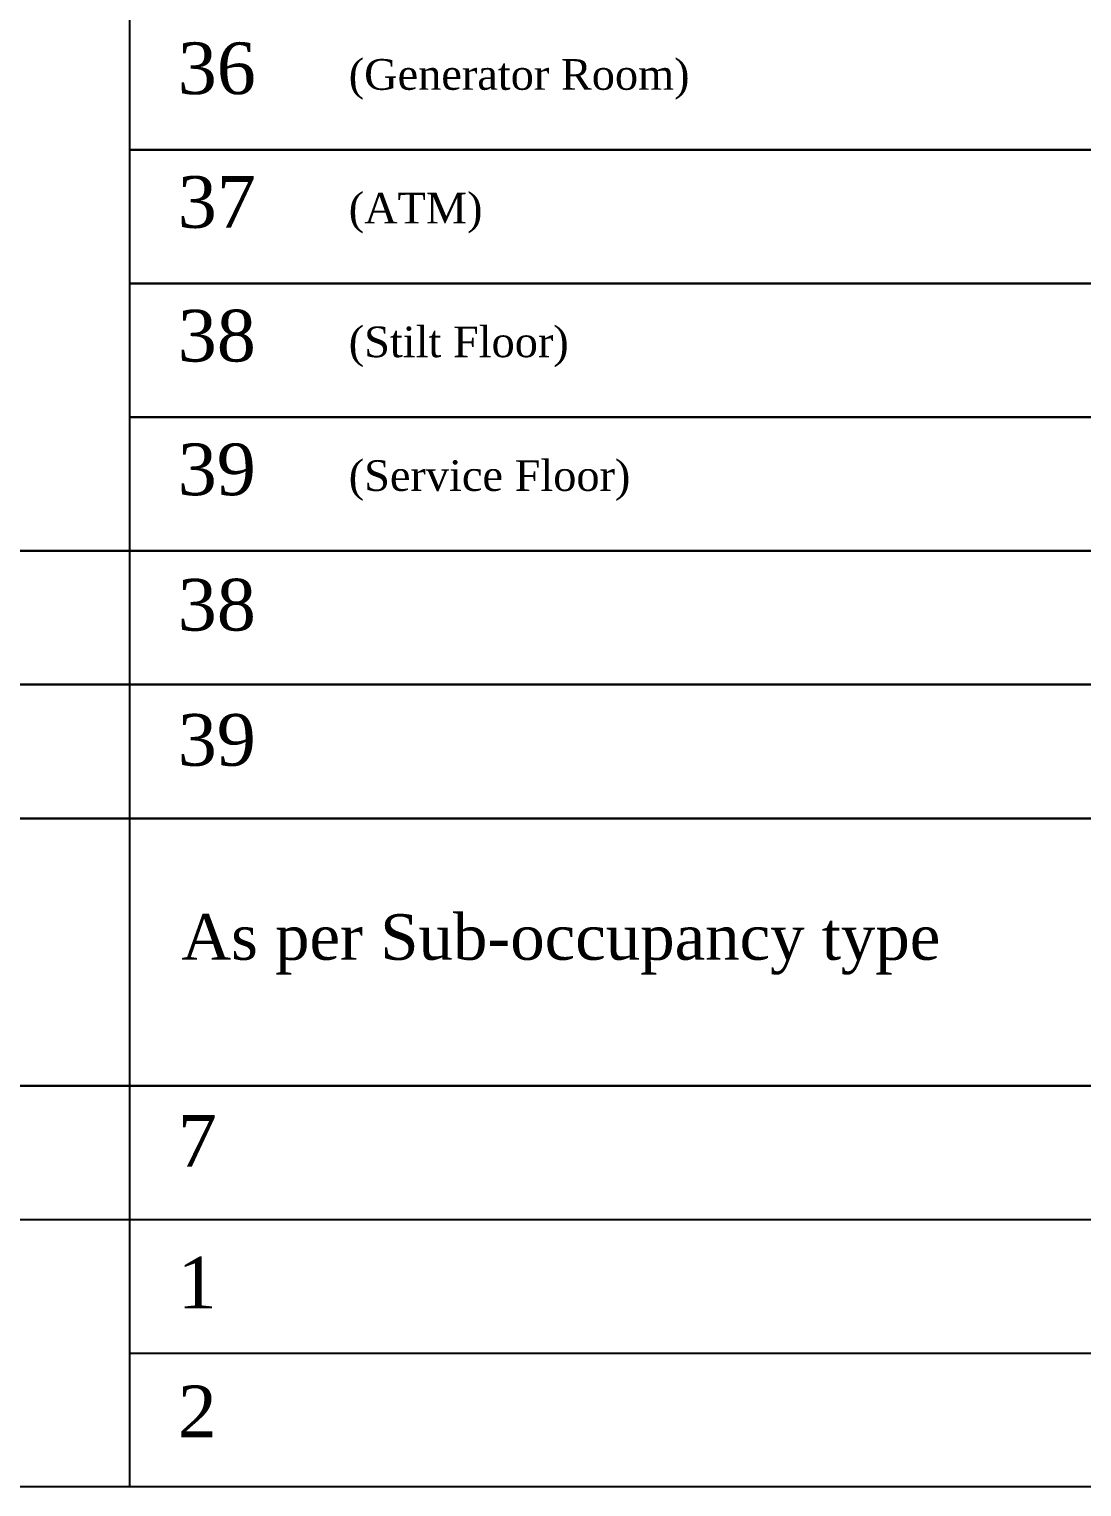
# Model space of a CAD drawing. Header units: millimetres. Extents: x -9481 to -9286, y 28723 to 28853.
# Drawn here: x -9462.12 to -9458.02, y 28742.09 to 28747.77 of the extents above; entities that cross this region are included whole.
import ezdxf

# ---------------------------------------------------------------- set-up
doc = ezdxf.new("R2010")
doc.units = ezdxf.units.MM
doc.linetypes.add('CONTINULUS', pattern=[0])
doc.styles.add('MtXpl_Georgia', font='georgiab.ttf')

msp = doc.modelspace()

# ---------------------------------------------------------------- linework, layer by layer
for p, q in [((-9461.7318, 28747.8216), (-9461.7318, 28747.2995)), ((-9461.7318, 28747.301), (-9461.7318, 28746.7788)), ((-9461.7318, 28746.7803), (-9461.7318, 28746.2582)), ((-9461.7318, 28746.2597), (-9461.7318, 28745.7375)), ((-9461.7318, 28745.739), (-9461.7318, 28745.2169)), ((-9461.7318, 28745.2184), (-9461.7318, 28744.6962)), ((-9461.7318, 28744.6977), (-9461.7318, 28744.1756)), ((-9461.7318, 28744.1771), (-9461.7318, 28743.6549)), ((-9461.7318, 28743.6564), (-9461.7318, 28743.1343)), ((-9461.7318, 28743.1358), (-9461.7318, 28742.6136)), ((-9461.7318, 28742.6152), (-9461.7318, 28742.093))]:
    msp.add_line(p, q)
for points in [[(-9461.7318, 28747.8216), (-9442.23, 28747.8216), (-9442.23, 28747.301), (-9461.7318, 28747.301)], [(-9461.7318, 28747.301), (-9442.23, 28747.301), (-9442.23, 28746.7803), (-9461.7318, 28746.7803)], [(-9461.7318, 28746.7803), (-9442.23, 28746.7803), (-9442.23, 28746.2597), (-9461.7318, 28746.2597)], [(-9461.7318, 28746.2597), (-9442.23, 28746.2597), (-9442.23, 28745.739), (-9481.2579, 28745.739), (-9481.2579, 28746.2597), (-9481.2579, 28746.2597)], [(-9481.2579, 28744.1771), (-9481.2579, 28744.6977), (-9442.23, 28744.6977), (-9442.23, 28744.1771), (-9457.8622, 28744.1771)], [(-9457.8622, 28744.1771), (-9442.23, 28744.1771), (-9442.23, 28743.6564), (-9481.2579, 28743.6564), (-9481.2579, 28744.1771)], [(-9481.2579, 28743.1358), (-9481.2579, 28743.6564), (-9442.23, 28743.6564), (-9442.23, 28743.1358), (-9457.8622, 28743.1358)], [(-9470.8642, 28743.1358), (-9442.23, 28743.1358), (-9442.23, 28742.6152), (-9457.8622, 28742.6152)], [(-9461.7318, 28742.6152), (-9442.23, 28742.6152), (-9442.23, 28742.0945), (-9481.2579, 28742.0945), (-9481.2579, 28742.6152)]]:
    msp.add_lwpolyline(points)
for points in [[(-9481.2579, 28745.739), (-9442.23, 28745.739), (-9442.23, 28745.2184), (-9481.2579, 28745.2184), (-9481.2579, 28745.739)], [(-9481.2579, 28745.2184), (-9442.23, 28745.2184), (-9442.23, 28744.6977), (-9481.2579, 28744.6977), (-9481.2579, 28745.2184)]]:
    msp.add_lwpolyline(points, close=True)

# ---------------------------------------------------------------- texts
at = {"linetype": 'CONTINULUS', "style": 'MtXpl_Georgia'}
for s, height, p in [('36', 0.20122, (-9461.5434, 28747.5181)), ('(Generator Room)', 0.119406, (-9460.8778, 28747.5348)), ('37', 0.20122, (-9461.5434, 28746.9975)), ('(ATM)', 0.11941, (-9460.8778, 28747.0141)), ('38', 0.20122, (-9461.5434, 28746.4768)), ('(Stilt Floor)', 0.119406, (-9460.8778, 28746.4935)), ('39', 0.20122, (-9461.5434, 28745.9562)), ('(Service Floor)', 0.119406, (-9460.8778, 28745.9728)), ('38', 0.20122, (-9461.5434, 28745.429)), ('39', 0.20122, (-9461.5434, 28744.9029)), ('As per Sub-occupancy type', 0.177478, (-9461.5294, 28744.1471)), ('7', 0.2012, (-9461.5434, 28743.341)), ('1', 0.2012, (-9461.5434, 28742.789)), ('2', 0.2012, (-9461.5434, 28742.2879))]:
    msp.add_text(s, height=height, dxfattribs=at).set_placement(p)

doc.saveas('drawing.dxf')
